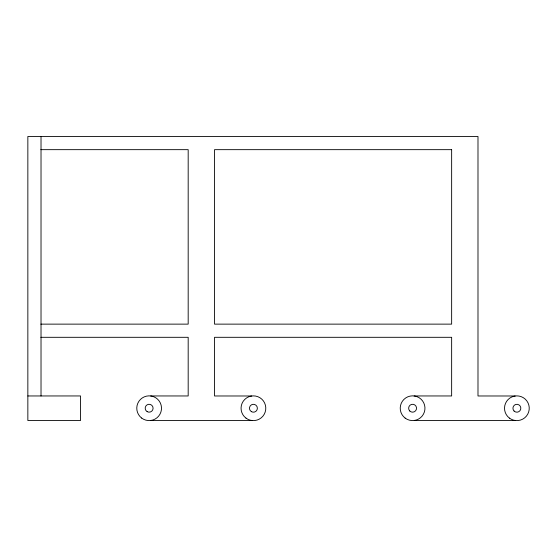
<?xml version="1.0" encoding="UTF-8"?>
<svg xmlns="http://www.w3.org/2000/svg" width="557" height="557" viewBox="0 0 557 557"><rect width="100%" height="100%" fill="white"/><g stroke="black" fill="none" stroke-linecap="round" stroke-linejoin="round"><path stroke-width="0.84" d="M40.849 149.659L188.182 149.659L188.182 324.132L40.849 324.132M40.849 337.305L188.182 337.305L188.182 395.964L150.675 395.95M27.85 395.964L80.542 395.95L80.542 420.514L27.85 420.514L27.85 136.486L477.99 136.486L477.99 395.978L515.19 395.992M414.13 395.95L451.643 395.964L451.643 337.305L214.529 337.305L214.529 395.978L251.729 395.992M414.283 420.472L515.343 420.514M150.829 420.472L251.889 420.514M41.023 136.486L41.023 395.992M451.643 149.659L214.529 149.659L214.529 324.132L451.643 324.132L451.643 149.659M141.673 418.077A12.365 12.365 0 0 0 161.412 409.757A12.365 12.365 0 0 0 144.333 396.828A12.365 12.365 0 0 0 141.673 418.077M245.957 418.098A12.365 12.365 0 0 0 265.696 409.778A12.365 12.365 0 0 0 248.617 396.849A12.365 12.365 0 0 0 245.957 418.098M147.159 411.644A3.955 3.955 0 0 0 153.091 408.218A3.955 3.955 0 0 0 147.159 404.8A3.955 3.955 0 0 0 147.159 411.644M251.444 411.665A3.955 3.955 0 0 0 257.376 408.239A3.955 3.955 0 0 0 251.444 404.821A3.955 3.955 0 0 0 251.444 411.665M405.127 418.077A12.365 12.365 0 0 0 424.866 409.757A12.365 12.365 0 0 0 407.787 396.828A12.365 12.365 0 0 0 405.127 418.077M509.411 418.098A12.365 12.365 0 0 0 529.15 409.778A12.365 12.365 0 0 0 512.078 396.849A12.365 12.365 0 0 0 509.411 418.098M409.799 411.017A3.955 3.955 0 0 0 416.413 409.242A3.955 3.955 0 0 0 411.574 404.403A3.955 3.955 0 0 0 409.799 411.017M514.083 411.038A3.955 3.955 0 0 0 520.698 409.263A3.955 3.955 0 0 0 515.859 404.424A3.955 3.955 0 0 0 514.083 411.038"/></g></svg>
